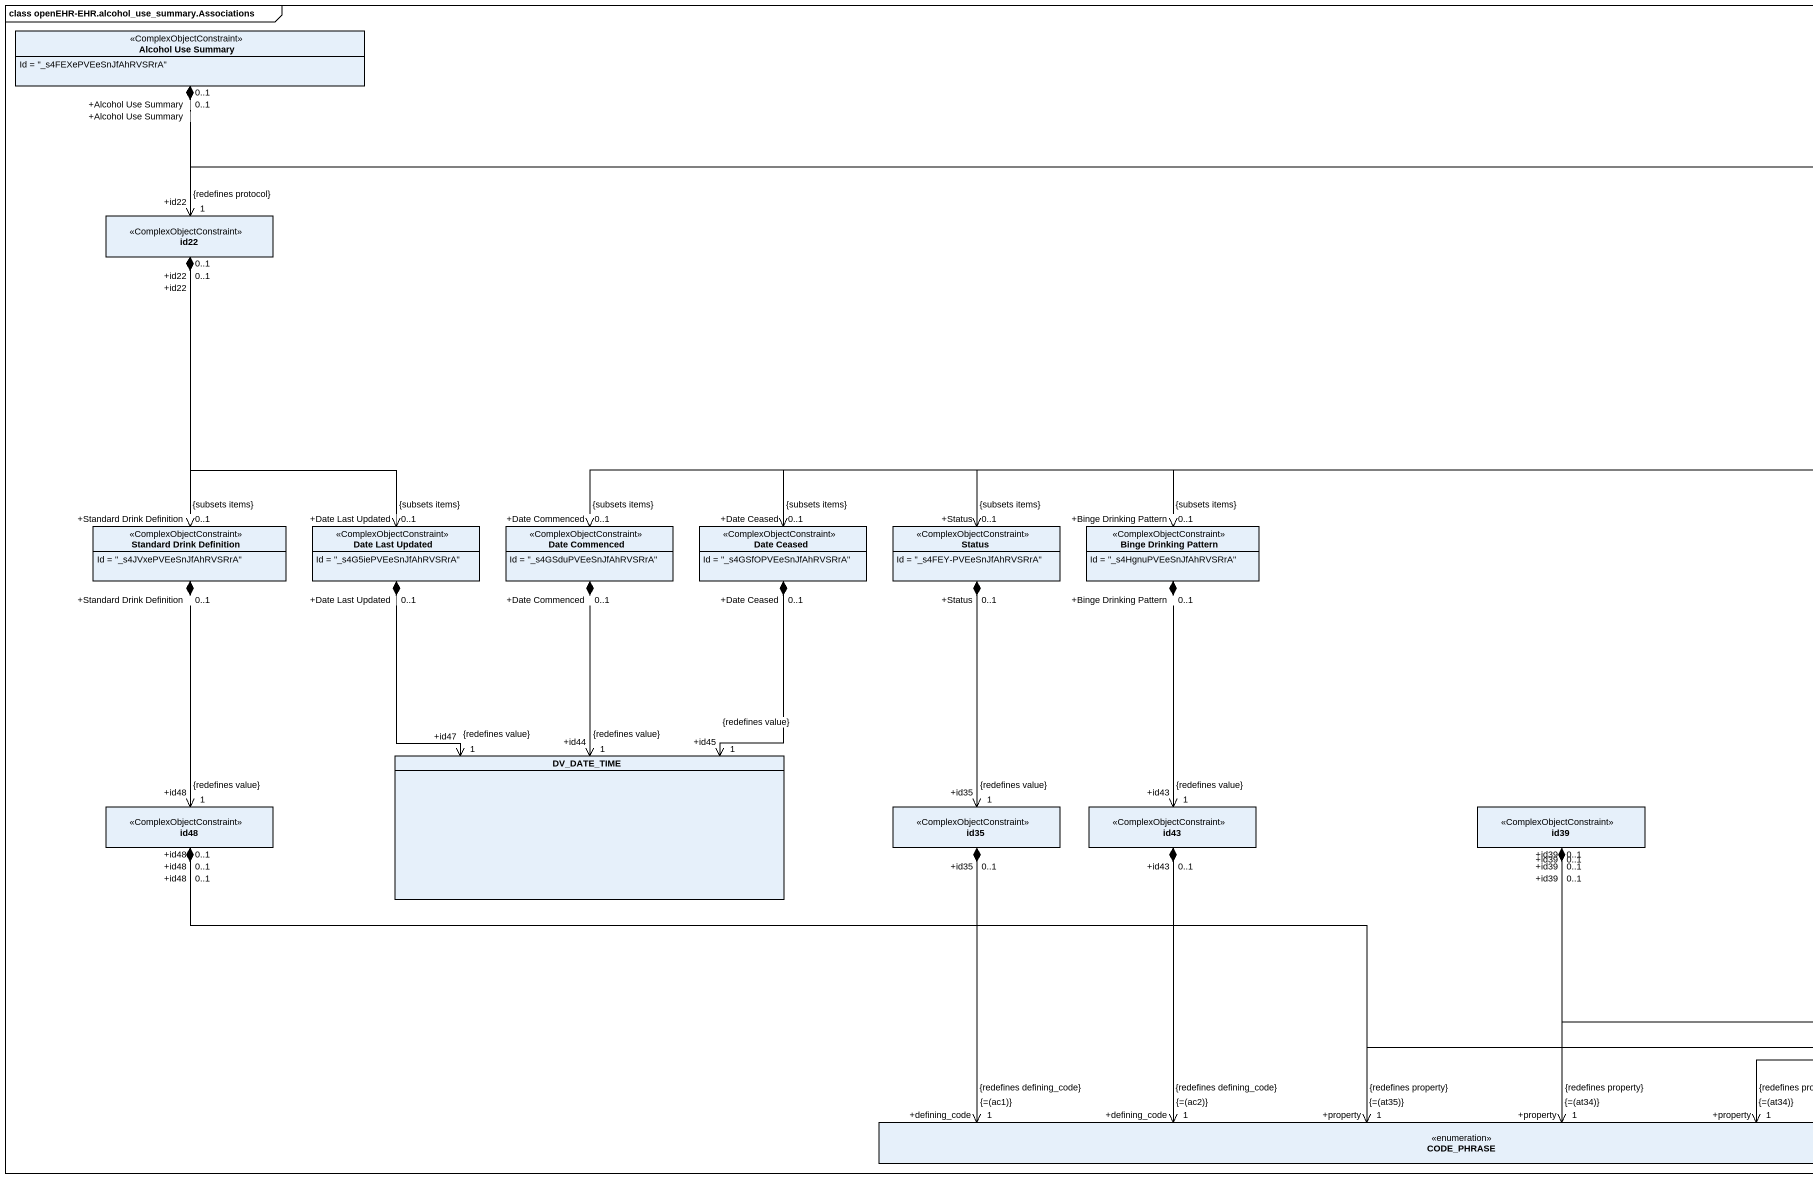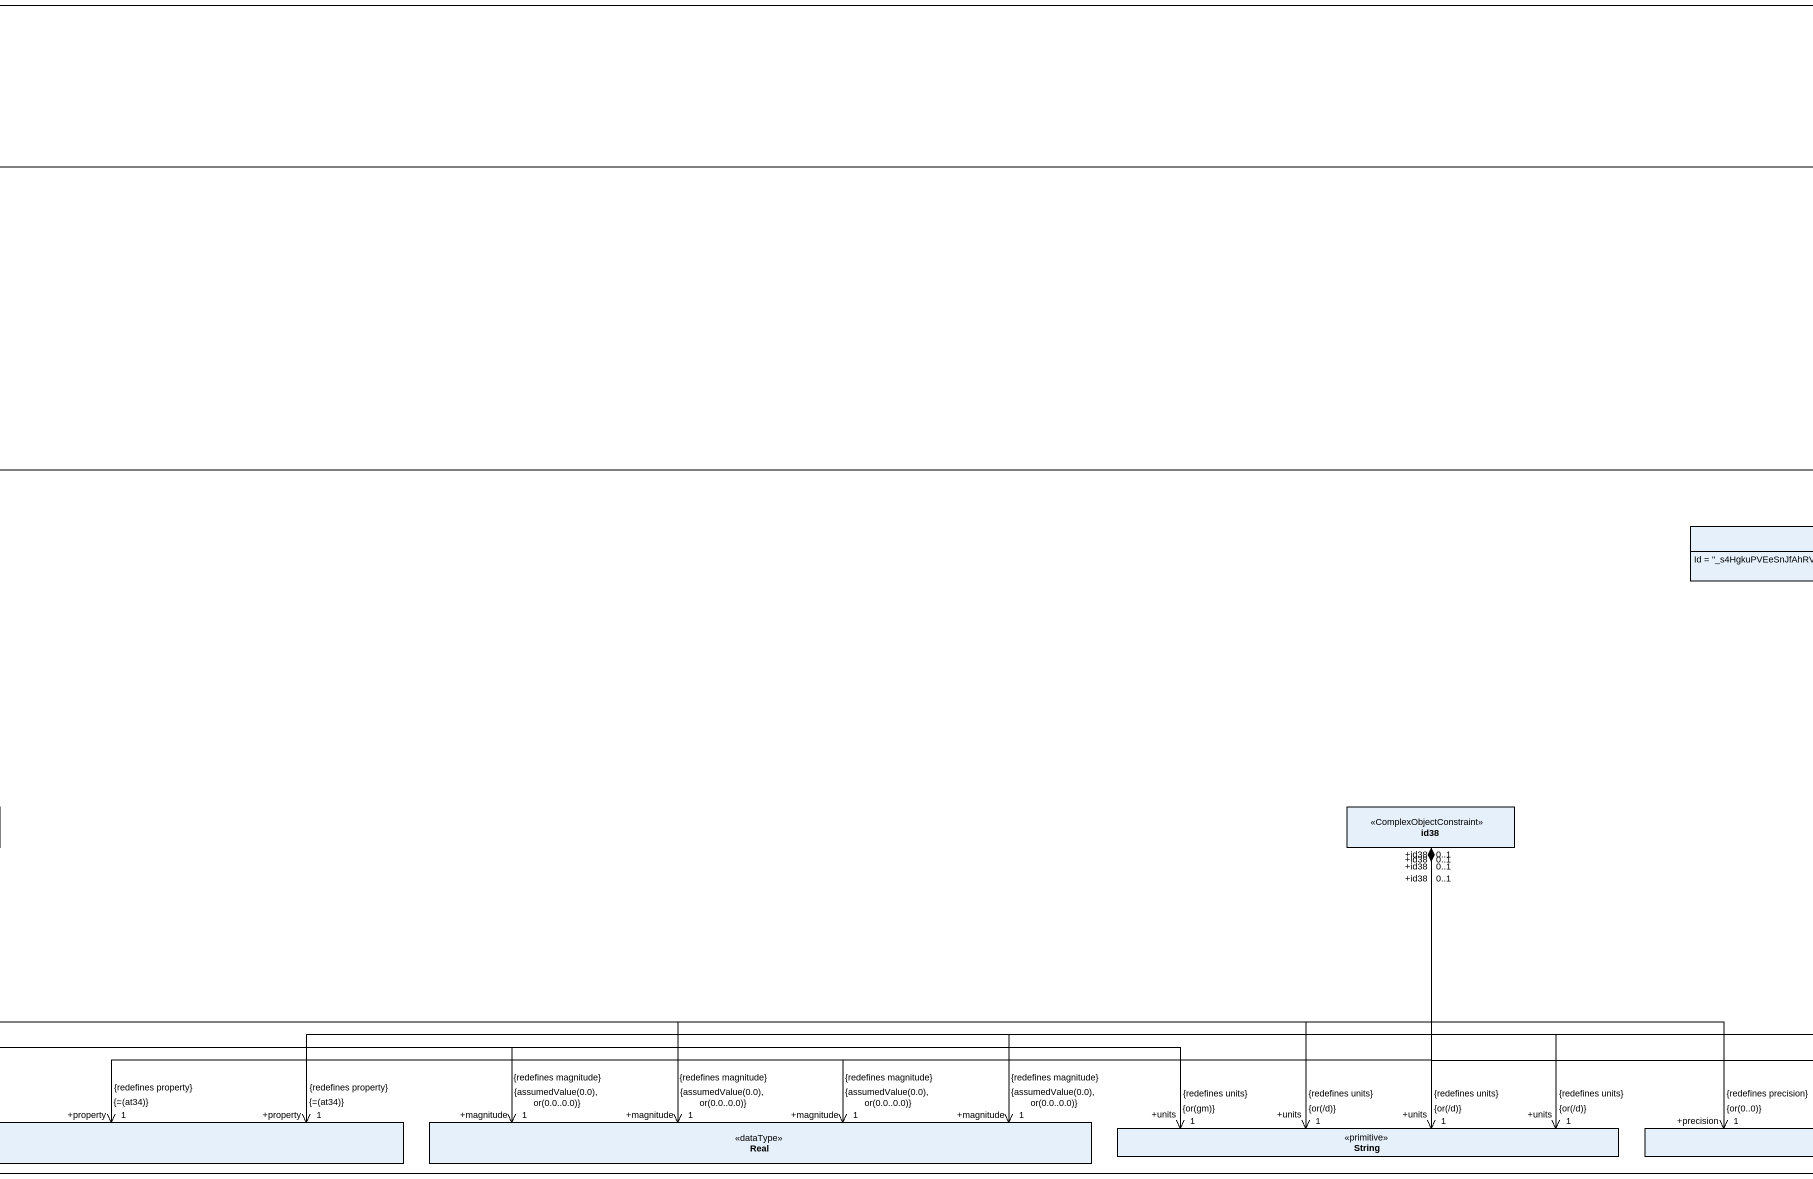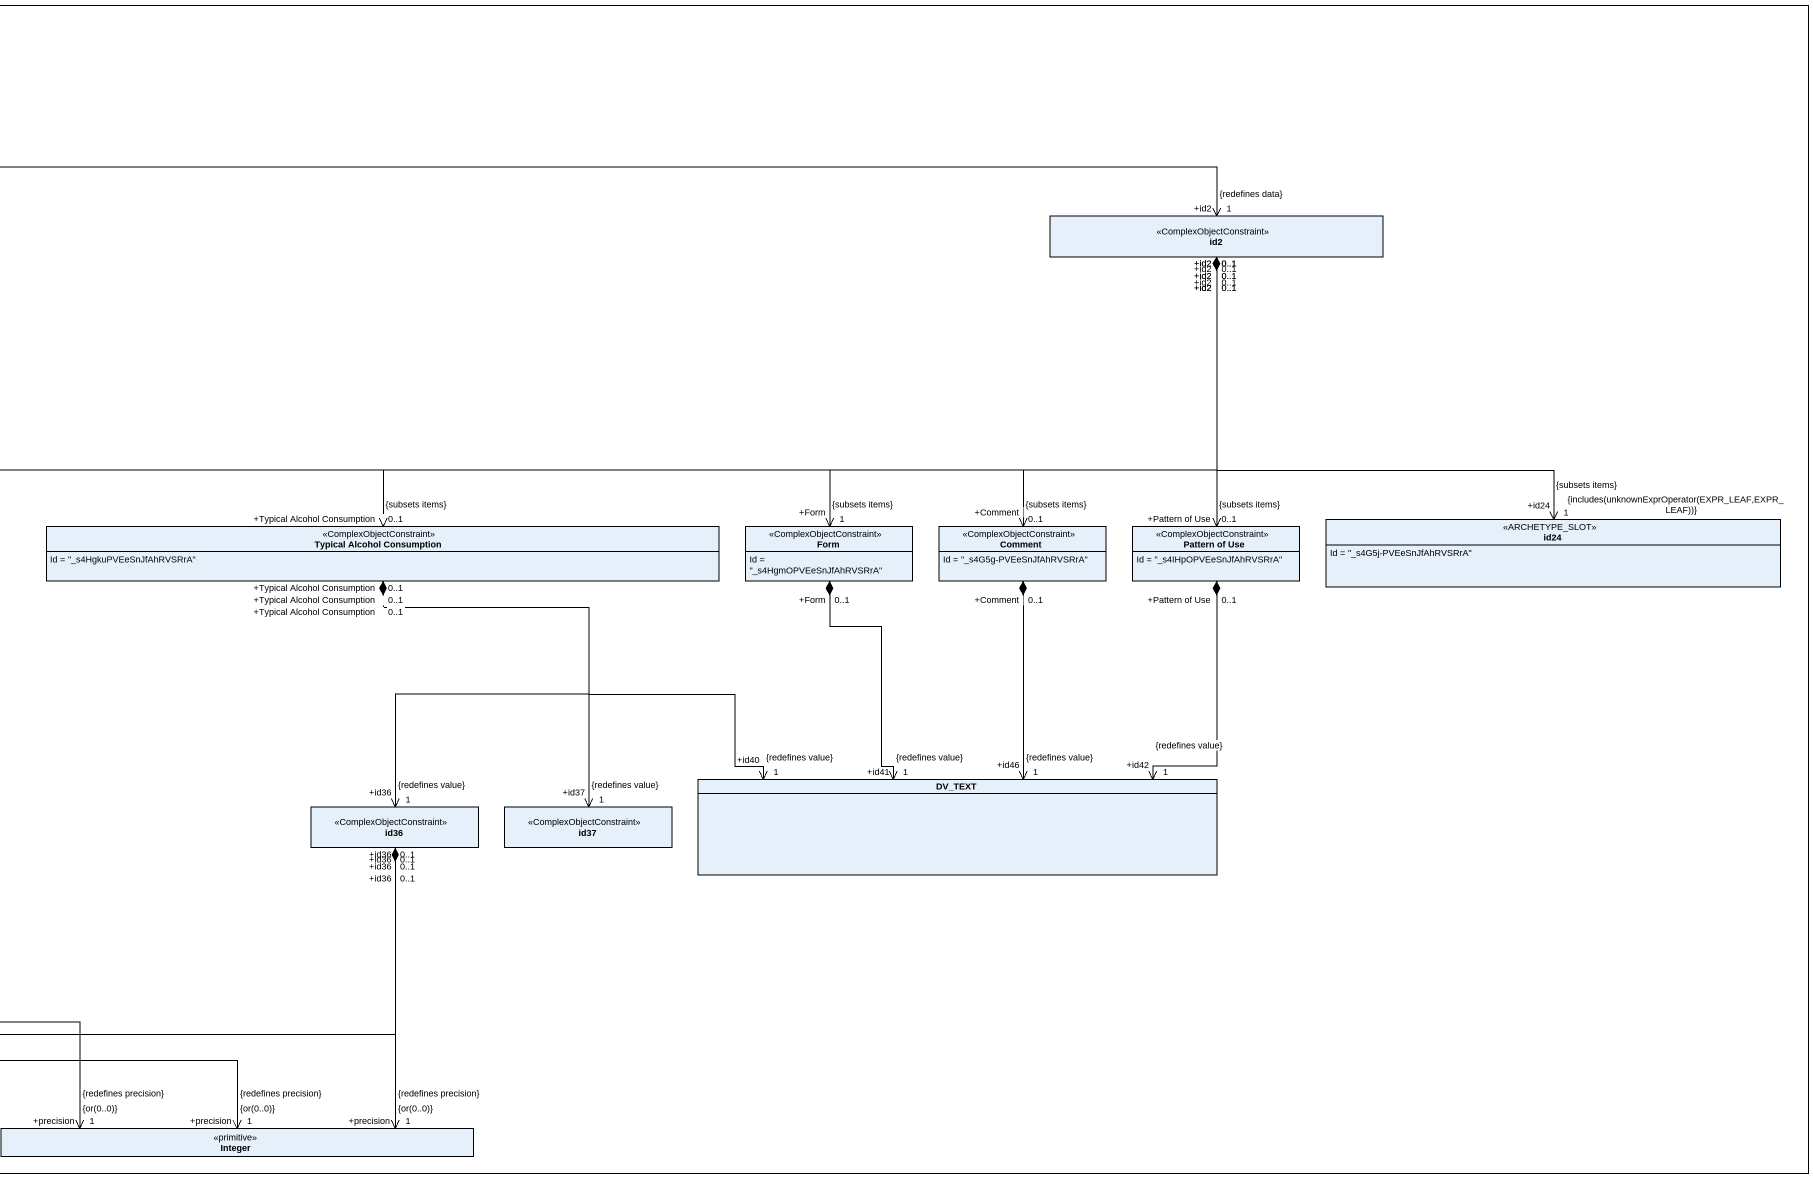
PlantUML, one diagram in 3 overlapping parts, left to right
@startuml
mainframe class openEHR-EHR.alcohol_use_summary.Associations
hide circle
hide empty members
class "Alcohol Use Summary" as Alcohol_Use_Summary <<ComplexObjectConstraint>> {
  Id = "_s4FEXePVEeSnJfAhRVSRrA"
}
class id22 <<ComplexObjectConstraint>>
class id2 <<ComplexObjectConstraint>>
class "Standard Drink Definition" as Standard_Drink_Definition <<ComplexObjectConstraint>> {
  Id = "_s4JVxePVEeSnJfAhRVSRrA"
}
class "Date Last Updated" as Date_Last_Updated <<ComplexObjectConstraint>> {
  Id = "_s4G5iePVEeSnJfAhRVSRrA"
}
class "Date Commenced" as Date_Commenced <<ComplexObjectConstraint>> {
  Id = "_s4GSduPVEeSnJfAhRVSRrA"
}
class "Date Ceased" as Date_Ceased <<ComplexObjectConstraint>> {
  Id = "_s4GSfOPVEeSnJfAhRVSRrA"
}
class Status <<ComplexObjectConstraint>> {
  Id = "_s4FEY-PVEeSnJfAhRVSRrA"
}
class "Binge Drinking Pattern" as Binge_Drinking_Pattern <<ComplexObjectConstraint>> {
  Id = "_s4HgnuPVEeSnJfAhRVSRrA"
}
class "Typical Alcohol Consumption" as Typical_Alcohol_Consumption <<ComplexObjectConstraint>> {
  Id = "_s4HgkuPVEeSnJfAhRVSRrA"
}
class Form <<ComplexObjectConstraint>> {
  Id = "_s4HgmOPVEeSnJfAhRVSRrA"
}
class Comment <<ComplexObjectConstraint>> {
  Id = "_s4G5g-PVEeSnJfAhRVSRrA"
}
class "Pattern of Use" as Pattern_of_Use <<ComplexObjectConstraint>> {
  Id = "_s4IHpOPVEeSnJfAhRVSRrA"
}
class id24 <<ARCHETYPE_SLOT>> {
  Id = "_s4G5j-PVEeSnJfAhRVSRrA"
}
class DV_DATE_TIME
class id48 <<ComplexObjectConstraint>>
class id35 <<ComplexObjectConstraint>>
class id43 <<ComplexObjectConstraint>>
class id39 <<ComplexObjectConstraint>>
class id38 <<ComplexObjectConstraint>>
class id36 <<ComplexObjectConstraint>>
class id37 <<ComplexObjectConstraint>>
class DV_TEXT
enum CODE_PHRASE
class Real <<dataType>>
class String <<primitive>>
class Integer <<primitive>>
Alcohol_Use_Summary "+Alcohol Use Summary\n0..1" *--> "+id22\n1\n{redefines protocol}" id22
Alcohol_Use_Summary "+Alcohol Use Summary\n0..1" *-right-> "+id2\n1\n{redefines data}" id2
id22 "+id22\n0..1" *--> "+Standard Drink Definition\n0..1\n{subsets items}" Standard_Drink_Definition
id22 "+id22\n0..1" *--> "+Date Last Updated\n0..1\n{subsets items}" Date_Last_Updated
id2 "+id2\n0..1" *-left-> "+Date Commenced\n0..1\n{subsets items}" Date_Commenced
id2 "+id2\n0..1" *-left-> "+Date Ceased\n0..1\n{subsets items}" Date_Ceased
id2 "+id2\n0..1" *-left-> "+Status\n0..1\n{subsets items}" Status
id2 "+id2\n0..1" *-left-> "+Binge Drinking Pattern\n0..1\n{subsets items}" Binge_Drinking_Pattern
id2 "+id2\n0..1" *-left-> "+Typical Alcohol Consumption\n0..1\n{subsets items}" Typical_Alcohol_Consumption
id2 "+id2\n0..1" *--> "+Form\n1\n{subsets items}" Form
id2 "+id2\n0..1" *--> "+Comment\n0..1\n{subsets items}" Comment
id2 "+id2\n0..1" *--> "+Pattern of Use\n0..1\n{subsets items}" Pattern_of_Use
id2 "+id2\n0..1" *--> "+id24\n1\n{includes(unknownExprOperator(EXPR_LEAF,EXPR_LEAF))}\n{subsets items}" id24
Standard_Drink_Definition "+Standard Drink Definition\n0..1" *--> "+id48\n1\n{redefines value}" id48
Date_Last_Updated "+Date Last Updated\n0..1" *--> "+id47\n1\n{redefines value}" DV_DATE_TIME
Date_Commenced "+Date Commenced\n0..1" *--> "+id44\n1\n{redefines value}" DV_DATE_TIME
Date_Ceased "+Date Ceased\n0..1" *--> "+id45\n1\n{redefines value}" DV_DATE_TIME
Status "+Status\n0..1" *--> "+id35\n1\n{redefines value}" id35
Binge_Drinking_Pattern "+Binge Drinking Pattern\n0..1" *--> "+id43\n1\n{redefines value}" id43
Typical_Alcohol_Consumption "+Typical Alcohol Consumption\n0..1" *--> "+id36\n1\n{redefines value}" id36
Typical_Alcohol_Consumption "+Typical Alcohol Consumption\n0..1" *--> "+id37\n1\n{redefines value}" id37
Typical_Alcohol_Consumption "+Typical Alcohol Consumption\n0..1" *-right-> "+id40\n1\n{redefines value}" DV_TEXT
Form "+Form\n0..1" *--> "+id41\n1\n{redefines value}" DV_TEXT
Comment "+Comment\n0..1" *--> "+id46\n1\n{redefines value}" DV_TEXT
Pattern_of_Use "+Pattern of Use\n0..1" *--> "+id42\n1\n{redefines value}" DV_TEXT
id48 "+id48\n0..1" *-right-> "+property\n1\n{=(at35)}\n{redefines property}" CODE_PHRASE
id48 "+id48\n0..1" *-right-> "+magnitude\n1\n{assumedValue(0.0), or(0.0..0.0)}\n{redefines magnitude}" Real
id48 "+id48\n0..1" *-right-> "+units\n1\n{or(gm)}\n{redefines units}" String
id35 "+id35\n0..1" *--> "+defining_code\n1\n{=(ac1)}\n{redefines defining_code}" CODE_PHRASE
id43 "+id43\n0..1" *--> "+defining_code\n1\n{=(ac2)}\n{redefines defining_code}" CODE_PHRASE
id39 "+id39\n0..1" *--> "+property\n1\n{=(at34)}\n{redefines property}" CODE_PHRASE
id39 "+id39\n0..1" *-right-> "+magnitude\n1\n{assumedValue(0.0), or(0.0..0.0)}\n{redefines magnitude}" Real
id39 "+id39\n0..1" *-right-> "+units\n1\n{or(/d)}\n{redefines units}" String
id39 "+id39\n0..1" *-right-> "+precision\n1\n{or(0..0)}\n{redefines precision}" Integer
id38 "+id38\n0..1" *-left-> "+property\n1\n{=(at34)}\n{redefines property}" CODE_PHRASE
id38 "+id38\n0..1" *-left-> "+magnitude\n1\n{assumedValue(0.0), or(0.0..0.0)}\n{redefines magnitude}" Real
id38 "+id38\n0..1" *--> "+units\n1\n{or(/d)}\n{redefines units}" String
id38 "+id38\n0..1" *--> "+precision\n1\n{or(0..0)}\n{redefines precision}" Integer
id36 "+id36\n0..1" *-left-> "+property\n1\n{=(at34)}\n{redefines property}" CODE_PHRASE
id36 "+id36\n0..1" *-left-> "+magnitude\n1\n{assumedValue(0.0), or(0.0..0.0)}\n{redefines magnitude}" Real
id36 "+id36\n0..1" *-left-> "+units\n1\n{or(/d)}\n{redefines units}" String
id36 "+id36\n0..1" *--> "+precision\n1\n{or(0..0)}\n{redefines precision}" Integer
@enduml
